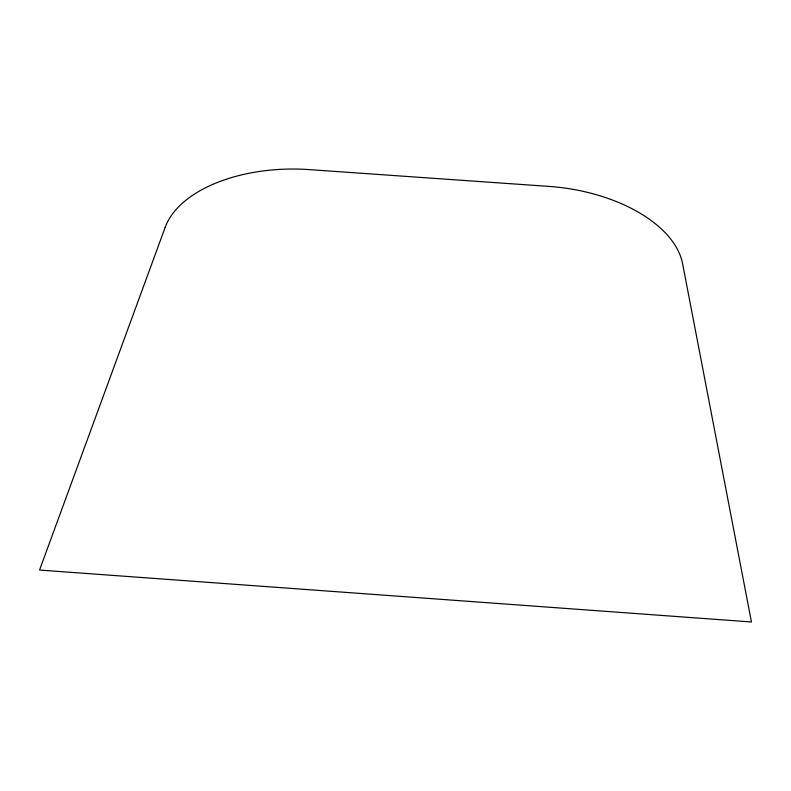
<?xml version="1.0" encoding="UTF-8"?>
<svg xmlns="http://www.w3.org/2000/svg" width="791" height="791" viewBox="0 0 791 791"><rect width="100%" height="100%" fill="white"/><g stroke="black" fill="none" stroke-linecap="round" stroke-linejoin="round"><path stroke-width="1.19" d="M165.2 227.274L39.55 570.054L751.45 621.973L682.623 263.779A130.792 73.237 7.4 0 0 549.102 186.419L309.113 169.6A130.535 72.999 0.1 0 0 165.2 227.274"/></g></svg>
